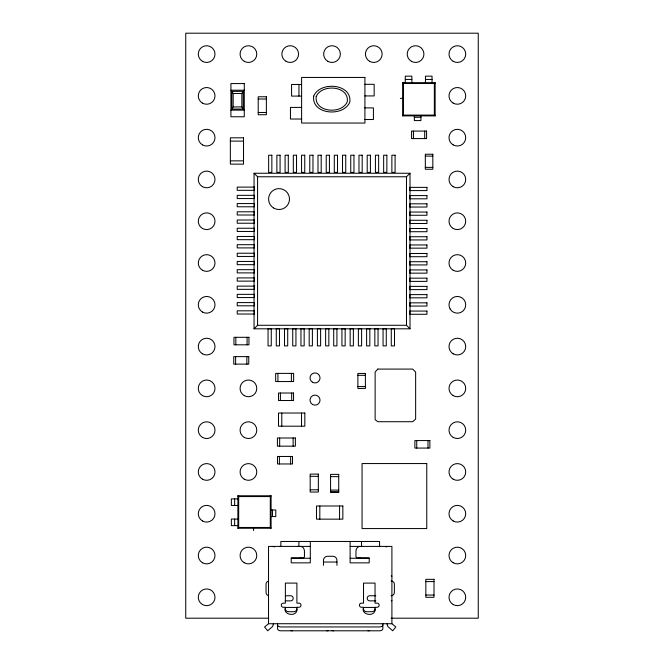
<?xml version="1.0" encoding="UTF-8"?>
<svg xmlns="http://www.w3.org/2000/svg" width="664" height="664" viewBox="0 0 664 664"><rect width="100%" height="100%" fill="white"/><g stroke="black" fill="none" stroke-linecap="round" stroke-linejoin="round"><path stroke-width="1" d="M391.901 600.555L391.229 600.862M434.405 84.328L435.136 82.685L402.666 82.685L402.666 115.885L435.136 115.885L435.136 82.685L434.347 83.473L434.347 115.096L435.136 115.885L434.405 114.241M231.811 109.062L233.18 106.937L233.18 93.483L231.811 91.358L243.223 91.358L243.223 109.062L231.811 109.062L231.811 91.358M243.223 109.062L241.854 106.937L241.854 93.483L243.223 91.358M402.666 115.885L403.455 115.096L403.455 83.473L402.666 82.685M254.055 328.813L257.574 325.285L257.574 176.765L254.055 173.246L254.055 328.813L410.012 328.813L410.012 173.246L254.055 173.246M257.574 176.765L406.484 176.765L410.012 173.246M237.886 528.254L238.675 527.465L270.298 527.465L271.086 528.254L271.086 495.776L237.886 495.776L237.886 528.254L271.086 528.254M239.53 496.514L237.886 495.776L238.675 496.564L270.298 496.564L271.086 495.776L269.443 496.514M386.971 623.728L387.759 626.442L392.698 630.8L395.852 626.999L391.901 623.728L268.522 623.728L264.571 626.999L267.725 630.8L272.663 626.442L273.452 623.728M385.85 546.928L387.369 546.406M379.41 546.613L380.389 546.406M405.281 79.439L411.863 79.439M425.45 79.439L432.032 79.439M403.455 83.473L434.347 83.473M364.843 84.311L374.164 84.311L374.164 95.931L364.843 95.931M300.892 84.469L291.571 84.469L291.571 96.089L300.892 96.089M230.914 90.213L244.277 90.213M233.18 93.483L241.854 93.483M400.342 98.363L402.807 98.363M258.213 99.011L266.372 99.011M233.18 106.937L241.854 106.937M301.663 107.41L290.45 107.41L290.45 119.03L301.663 119.03M364.735 107.9L373.425 107.9L373.425 119.52L364.735 119.52M230.914 110.124L244.277 110.124M258.213 112.473L266.372 112.473M403.455 115.096L434.347 115.096M414.344 117.279L420.926 117.279M230.35 141.108L243.514 141.108M425.325 156.115L432.828 156.115M230.35 160.854L243.514 160.854M425.325 167.369L432.828 167.369M257.574 325.285L406.484 325.285L410.012 328.813M357.888 375.318L365.391 375.318M357.888 386.564L365.391 386.564M310.179 476.337L318.338 476.337M330.572 476.636L338.731 476.636M310.179 489.8L318.338 489.8M330.572 490.098L338.731 490.098M330.572 491.783L338.731 491.783M238.218 498.888L231.354 498.888L231.354 505.47L238.218 505.47M270.431 509.994L275.776 509.994L275.776 516.575L270.431 516.575M238.218 519.057L231.354 519.057L231.354 525.639L238.218 525.639M310.304 546.406L268.522 546.406L268.522 623.728M350.119 546.406L391.901 546.406L391.901 623.728M291.222 558.25L310.304 558.25M350.119 558.25L369.201 558.25M323.468 562.034L336.955 562.034M391.229 575.854L391.901 576.153M425.848 581.581L434.007 581.581M425.848 595.044L434.007 595.044M285.636 595.757L290.732 595.757A2.465 2.465 0 0 1 293.197 598.231L293.197 598.389A2.465 2.465 0 0 1 290.732 600.862L285.155 600.862M375.807 595.757L369.69 595.757A2.465 2.465 0 0 0 367.225 598.231L367.225 598.389A2.465 2.465 0 0 0 369.69 600.862L375.832 600.862M285.379 607.435L296.899 607.435M363.523 607.435L375.044 607.435M268.729 618.201L185.746 618.201L185.746 33.2L478.254 33.2L478.254 618.201L391.121 618.201M280.034 546.406L281.013 546.613M273.053 546.406L274.572 546.928M432.032 83.473L432.032 76.153L425.45 76.153L425.45 83.473M427.998 440.572L427.998 448.075M424.694 131.082L424.694 138.585M420.926 115.677L420.926 120.574L414.344 120.574L414.344 115.677M416.751 440.572L416.751 448.075M413.448 131.082L413.448 138.585M411.863 83.473L411.863 76.153L405.281 76.153L405.281 83.473M406.484 176.765L406.484 325.285M382.854 623.728L382.854 628.75A3.287 2.05 0 0 1 379.567 630.8L280.855 630.8A3.287 2.05 0 0 1 277.569 628.75L277.569 623.728M379.567 546.406L379.567 541.467L280.855 541.467L280.855 546.406M361.515 541.467L361.515 546.406M350.119 541.467L350.119 562.856L369.201 562.856L369.201 557.918L357.315 557.918A1.643 1.345 -90 0 1 355.962 556.274L355.962 551.344A4.939 4.042 90 0 1 360.004 546.406M339.561 505.993L339.561 519.148M336.955 565.321L336.955 560.391A4.117 4.117 0 0 0 332.847 556.274L327.576 556.274A4.117 4.117 0 0 0 323.468 560.391L323.468 565.321M319.816 505.993L319.816 519.148M310.304 541.467L310.304 562.856L291.222 562.856L291.222 557.918L303.108 557.918A1.643 1.345 90 0 0 304.461 556.274L304.461 551.344A4.939 4.042 -90 0 0 300.41 546.406M301.539 413.033L301.539 426.197M298.949 84.469L298.949 96.089M298.908 541.467L298.908 546.406M293.123 437.999L293.123 446.158M291.67 393.022L291.67 400.525M291.38 373.392L291.38 381.551M290.633 456.467L290.633 463.97M281.793 413.033L281.793 426.197M280.416 393.022L280.416 400.525M279.66 437.999L279.66 446.158M279.386 456.467L279.386 463.97M277.917 373.392L277.917 381.551M272.481 509.994L272.481 516.575M270.298 496.564L270.298 527.465M253.565 528.104L253.565 530.569M247.083 337.312L247.083 344.815M246.875 356.618L246.875 364.121M238.675 496.564L238.675 527.465M235.828 337.312L235.828 344.815M235.62 356.618L235.62 364.121M234.649 498.888L234.649 505.47M234.649 519.057L234.649 525.639M391.079 580.95A3.287 3.287 0 0 1 394.374 584.245L394.374 592.471A3.287 3.287 0 0 1 391.079 595.757M268.488 581.066A3.287 3.287 0 0 0 266.048 584.245L266.048 592.471A3.287 3.287 0 0 0 268.488 595.649M375.044 608.863A3.287 2.847 0 0 1 371.749 611.71L366.818 611.71A3.287 2.847 0 0 1 363.523 608.863M296.899 608.863A3.287 2.847 0 0 1 293.604 611.71L288.674 611.71A3.287 2.847 0 0 1 285.379 608.863M360.145 557.918A1.643 1.345 -90 0 1 359.191 557.436M301.232 557.436A1.643 1.345 -90 0 1 300.277 557.918M361.789 546.572A4.939 4.042 -90 0 1 362.843 546.406M297.58 546.406A4.939 4.042 -90 0 1 298.626 546.572M328.398 630.526A3.287 2.05 0 0 1 326.754 630.8M369.69 630.526A3.287 2.05 0 0 1 368.047 630.8M333.668 630.8A3.287 2.05 0 0 1 332.017 630.526M292.376 630.8A3.287 2.05 0 0 1 290.732 630.526M382.854 624.89A3.287 2.05 0 0 1 379.567 626.941L280.855 626.941A3.287 2.05 0 0 1 277.569 624.89M296.899 610.1C296.368 617.205 282.283 614.955 285.379 607.278L283.329 607.278A2.058 2.058 0 0 1 281.27 605.219A2.058 2.058 0 0 1 283.329 603.161L285.379 603.161L285.379 583.092L296.899 583.092L296.899 603.161L298.958 603.161A2.058 2.058 0 0 1 301.008 605.219A2.058 2.058 0 0 1 298.958 607.278L296.899 607.278L296.899 610.1M375.044 610.1C374.513 617.205 360.419 614.955 363.523 607.278L361.465 607.278A2.058 2.058 0 0 1 359.415 605.219A2.058 2.058 0 0 1 361.465 603.161L363.523 603.161L363.523 583.092L375.044 583.092L375.044 603.161L377.094 603.161A2.058 2.058 0 0 1 379.152 605.219A2.058 2.058 0 0 1 377.094 607.278L375.044 607.278L375.044 610.1M313.674 96.147C311.325 114.689 343.446 117.296 349.828 102.098C352.177 83.556 320.056 80.95 313.674 96.147M316.205 96.562C314.188 112.507 341.811 114.756 347.297 101.683C349.314 85.739 321.691 83.49 316.205 96.562M377.816 369.084L375.127 372.064L375.127 419.648L377.816 421.715L412.726 421.715L415.639 419.084L415.639 372.064L412.709 369.084L377.816 369.084M364.918 77.439L301.614 77.439L301.614 123.047L364.918 123.047L364.918 77.439M244.277 83.573L230.914 83.573L230.914 116.764L244.277 116.764L244.277 83.573M266.372 96.77L258.213 96.77L258.213 114.723L266.372 114.723L266.372 96.77M426.57 131.082L411.572 131.082L411.572 138.585L426.57 138.585L426.57 131.082M243.514 137.822L230.35 137.822L230.35 164.141L243.514 164.141L243.514 137.822M432.828 154.239L425.325 154.239L425.325 169.245L432.828 169.245L432.828 154.239M271.85 155.218L268.646 155.218L268.646 172.391L271.85 172.391L271.85 155.218M280.075 155.218L276.871 155.218L276.871 172.391L280.075 172.391L280.075 155.218M288.3 155.218L285.097 155.218L285.097 172.391L288.3 172.391L288.3 155.218M296.526 155.218L293.322 155.218L293.322 172.391L296.526 172.391L296.526 155.218M304.751 155.218L301.547 155.218L301.547 172.391L304.751 172.391L304.751 155.218M312.976 155.218L309.773 155.218L309.773 172.391L312.976 172.391L312.976 155.218M321.202 155.218L317.998 155.218L317.998 172.391L321.202 172.391L321.202 155.218M329.427 155.218L326.223 155.218L326.223 172.391L329.427 172.391L329.427 155.218M337.511 155.218L334.299 155.218L334.299 172.391L337.511 172.391L337.511 155.218M345.736 155.218L342.524 155.218L342.524 172.391L345.736 172.391L345.736 155.218M353.962 155.218L350.75 155.218L350.75 172.391L353.962 172.391L353.962 155.218M362.187 155.218L358.975 155.218L358.975 172.391L362.187 172.391L362.187 155.218M370.412 155.218L367.2 155.218L367.2 172.391L370.412 172.391L370.412 155.218M378.638 155.218L375.426 155.218L375.426 172.391L378.638 172.391L378.638 155.218M386.863 155.218L383.651 155.218L383.651 172.391L386.863 172.391L386.863 155.218M395.088 155.218L391.876 155.218L391.876 172.391L395.088 172.391L395.088 155.218M254.395 187.115L237.222 187.115L237.222 190.327L254.395 190.327L254.395 187.115M426.944 187.373L409.771 187.373L409.771 190.585L426.944 190.585L426.944 187.373M254.395 195.34L237.222 195.34L237.222 198.553L254.395 198.553L254.395 195.34M426.944 195.598L409.771 195.598L409.771 198.81L426.944 198.81L426.944 195.598M254.395 203.566L237.222 203.566L237.222 206.778L254.395 206.778L254.395 203.566M426.944 203.823L409.771 203.823L409.771 207.035L426.944 207.035L426.944 203.823M254.395 211.799L237.222 211.799L237.222 215.003L254.395 215.003L254.395 211.799M426.944 212.048L409.771 212.048L409.771 215.261L426.944 215.261L426.944 212.048M254.395 220.025L237.222 220.025L237.222 223.228L254.395 223.228L254.395 220.025M426.944 220.274L409.771 220.274L409.771 223.486L426.944 223.486L426.944 220.274M254.395 228.25L237.222 228.25L237.222 231.454L254.395 231.454L254.395 228.25M426.944 228.499L409.771 228.499L409.771 231.711L426.944 231.711L426.944 228.499M254.395 236.475L237.222 236.475L237.222 239.679L254.395 239.679L254.395 236.475M426.944 236.733L409.771 236.733L409.771 239.936L426.944 239.936L426.944 236.733M254.395 244.701L237.222 244.701L237.222 247.904L254.395 247.904L254.395 244.701M426.944 244.958L409.771 244.958L409.771 248.162L426.944 248.162L426.944 244.958M254.395 253.233L237.222 253.233L237.222 256.445L254.395 256.445L254.395 253.233M426.944 253.49L409.771 253.49L409.771 256.702L426.944 256.702L426.944 253.49M254.395 261.458L237.222 261.458L237.222 264.67L254.395 264.67L254.395 261.458M426.944 261.716L409.771 261.716L409.771 264.928L426.944 264.928L426.944 261.716M254.395 269.684L237.222 269.684L237.222 272.896L254.395 272.896L254.395 269.684M426.944 269.941L409.771 269.941L409.771 273.153L426.944 273.153L426.944 269.941M254.395 277.909L237.222 277.909L237.222 281.121L254.395 281.121L254.395 277.909M426.944 278.166L409.771 278.166L409.771 281.378L426.944 281.378L426.944 278.166M254.395 286.134L237.222 286.134L237.222 289.346L254.395 289.346L254.395 286.134M426.944 286.392L409.771 286.392L409.771 289.604L426.944 289.604L426.944 286.392M254.395 294.359L237.222 294.359L237.222 297.572L254.395 297.572L254.395 294.359M426.944 294.617L409.771 294.617L409.771 297.829L426.944 297.829L426.944 294.617M254.395 302.593L237.222 302.593L237.222 305.797L254.395 305.797L254.395 302.593M426.944 302.842L409.771 302.842L409.771 306.054L426.944 306.054L426.944 302.842M254.395 310.818L237.222 310.818L237.222 314.022L254.395 314.022L254.395 310.818M426.944 311.067L409.771 311.067L409.771 314.279L426.944 314.279L426.944 311.067M271.261 328.713L268.057 328.713L268.057 345.886L271.261 345.886L271.261 328.713M279.486 328.713L276.282 328.713L276.282 345.886L279.486 345.886L279.486 328.713M287.711 328.713L284.507 328.713L284.507 345.886L287.711 345.886L287.711 328.713M295.936 328.713L292.733 328.713L292.733 345.886L295.936 345.886L295.936 328.713M304.162 328.713L300.958 328.713L300.958 345.886L304.162 345.886L304.162 328.713M312.387 328.713L309.183 328.713L309.183 345.886L312.387 345.886L312.387 328.713M320.612 328.713L317.409 328.713L317.409 345.886L320.612 345.886L320.612 328.713M328.838 328.713L325.634 328.713L325.634 345.886L328.838 345.886L328.838 328.713M336.922 328.713L333.71 328.713L333.71 345.886L336.922 345.886L336.922 328.713M345.147 328.713L341.935 328.713L341.935 345.886L345.147 345.886L345.147 328.713M353.373 328.713L350.16 328.713L350.16 345.886L353.373 345.886L353.373 328.713M361.598 328.713L358.386 328.713L358.386 345.886L361.598 345.886L361.598 328.713M369.823 328.713L366.611 328.713L366.611 345.886L369.823 345.886L369.823 328.713M378.048 328.713L374.836 328.713L374.836 345.886L378.048 345.886L378.048 328.713M386.274 328.713L383.062 328.713L383.062 345.886L386.274 345.886L386.274 328.713M394.499 328.713L391.287 328.713L391.287 345.886L394.499 345.886L394.499 328.713M248.958 337.312L233.952 337.312L233.952 344.815L248.958 344.815L248.958 337.312M248.751 356.618L233.745 356.618L233.745 364.121L248.751 364.121L248.751 356.618M293.621 373.392L275.668 373.392L275.668 381.551L293.621 381.551L293.621 373.392M365.391 373.442L357.888 373.442L357.888 388.44L365.391 388.44L365.391 373.442M293.546 393.022L278.54 393.022L278.54 400.525L293.546 400.525L293.546 393.022M304.826 413.033L278.507 413.033L278.507 426.197L304.826 426.197L304.826 413.033M295.372 437.999L277.419 437.999L277.419 446.158L295.372 446.158L295.372 437.999M429.874 440.572L414.875 440.572L414.875 448.075L429.874 448.075L429.874 440.572M292.509 456.467L277.51 456.467L277.51 463.97L292.509 463.97L292.509 456.467M426.761 463.555L362.071 463.555L362.071 528.569L426.761 528.569L426.761 463.555M318.338 474.096L310.179 474.096L310.179 492.041L318.338 492.041L318.338 474.096M338.731 474.386L330.572 474.386L330.572 492.339L338.731 492.339L338.731 474.386M342.848 505.993L316.529 505.993L316.529 519.148L342.848 519.148L342.848 505.993M434.007 579.34L425.848 579.34L425.848 597.293L434.007 597.293L434.007 579.34M312.512 382.281A5.021 5.021 0 0 0 320.04 377.932A5.021 5.021 0 0 0 312.512 373.591A5.021 5.021 0 0 0 312.512 382.281M312.512 404.467A5.021 5.021 0 0 0 320.04 400.126A5.021 5.021 0 0 0 312.512 395.777A5.021 5.021 0 0 0 312.512 404.467M202.462 604.547A8.358 8.358 0 0 0 215.003 597.309A8.358 8.358 0 0 0 202.462 590.072A8.358 8.358 0 0 0 202.462 604.547M202.462 562.757A8.358 8.358 0 0 0 215.003 555.519A8.358 8.358 0 0 0 202.462 548.29A8.358 8.358 0 0 0 202.462 562.757M202.462 520.974A8.358 8.358 0 0 0 215.003 513.737A8.358 8.358 0 0 0 202.462 506.499A8.358 8.358 0 0 0 202.462 520.974M202.462 479.192A8.358 8.358 0 0 0 215.003 471.955A8.358 8.358 0 0 0 202.462 464.717A8.358 8.358 0 0 0 202.462 479.192M202.462 437.402A8.358 8.358 0 0 0 215.003 430.164A8.358 8.358 0 0 0 202.462 422.926A8.358 8.358 0 0 0 202.462 437.402M202.462 395.619A8.358 8.358 0 0 0 215.003 388.382A8.358 8.358 0 0 0 202.462 381.144A8.358 8.358 0 0 0 202.462 395.619M202.462 353.829A8.358 8.358 0 0 0 215.003 346.591A8.358 8.358 0 0 0 202.462 339.354A8.358 8.358 0 0 0 202.462 353.829M202.462 312.047A8.358 8.358 0 0 0 215.003 304.809A8.358 8.358 0 0 0 202.462 297.572A8.358 8.358 0 0 0 202.462 312.047M202.462 270.256A8.358 8.358 0 0 0 215.003 263.019A8.358 8.358 0 0 0 202.462 255.781A8.358 8.358 0 0 0 202.462 270.256M202.462 228.474A8.358 8.358 0 0 0 215.003 221.237A8.358 8.358 0 0 0 202.462 213.999A8.358 8.358 0 0 0 202.462 228.474M202.462 186.692A8.358 8.358 0 0 0 215.003 179.454A8.358 8.358 0 0 0 202.462 172.217A8.358 8.358 0 0 0 202.462 186.692M202.462 144.901A8.358 8.358 0 0 0 215.003 137.664A8.358 8.358 0 0 0 202.462 130.426A8.358 8.358 0 0 0 202.462 144.901M202.462 103.119A8.358 8.358 0 0 0 215.003 95.882A8.358 8.358 0 0 0 202.462 88.644A8.358 8.358 0 0 0 202.462 103.119M202.462 61.329A8.358 8.358 0 0 0 215.003 54.091A8.358 8.358 0 0 0 202.462 46.853A8.358 8.358 0 0 0 202.462 61.329M453.18 604.547A8.358 8.358 0 0 0 465.713 597.309A8.358 8.358 0 0 0 453.18 590.072A8.358 8.358 0 0 0 453.18 604.547M453.18 562.757A8.358 8.358 0 0 0 465.713 555.519A8.358 8.358 0 0 0 453.18 548.29A8.358 8.358 0 0 0 453.18 562.757M453.18 520.974A8.358 8.358 0 0 0 465.713 513.737A8.358 8.358 0 0 0 453.18 506.499A8.358 8.358 0 0 0 453.18 520.974M453.18 479.192A8.358 8.358 0 0 0 465.713 471.955A8.358 8.358 0 0 0 453.18 464.717A8.358 8.358 0 0 0 453.18 479.192M453.18 437.402A8.358 8.358 0 0 0 465.713 430.164A8.358 8.358 0 0 0 453.18 422.926A8.358 8.358 0 0 0 453.18 437.402M453.18 395.619A8.358 8.358 0 0 0 465.713 388.382A8.358 8.358 0 0 0 453.18 381.144A8.358 8.358 0 0 0 453.18 395.619M453.18 353.829A8.358 8.358 0 0 0 465.713 346.591A8.358 8.358 0 0 0 453.18 339.354A8.358 8.358 0 0 0 453.18 353.829M450.117 308.984A8.358 8.358 0 0 0 464.592 308.984A8.358 8.358 0 0 0 457.355 296.451A8.358 8.358 0 0 0 450.117 308.984M453.18 270.256A8.358 8.358 0 0 0 465.713 263.019A8.358 8.358 0 0 0 453.18 255.781A8.358 8.358 0 0 0 453.18 270.256M453.18 228.474A8.358 8.358 0 0 0 465.713 221.237A8.358 8.358 0 0 0 453.18 213.999A8.358 8.358 0 0 0 453.18 228.474M453.18 186.692A8.358 8.358 0 0 0 465.713 179.454A8.358 8.358 0 0 0 453.18 172.217A8.358 8.358 0 0 0 453.18 186.692M453.18 144.901A8.358 8.358 0 0 0 465.713 137.664A8.358 8.358 0 0 0 453.18 130.426A8.358 8.358 0 0 0 453.18 144.901M453.18 103.119A8.358 8.358 0 0 0 465.713 95.882A8.358 8.358 0 0 0 453.18 88.644A8.358 8.358 0 0 0 453.18 103.119M453.18 61.329A8.358 8.358 0 0 0 465.713 54.091A8.358 8.358 0 0 0 453.18 46.853A8.358 8.358 0 0 0 453.18 61.329M244.252 61.329A8.358 8.358 0 0 0 256.785 54.091A8.358 8.358 0 0 0 244.252 46.853A8.358 8.358 0 0 0 244.252 61.329M286.035 61.329A8.358 8.358 0 0 0 298.568 54.091A8.358 8.358 0 0 0 286.035 46.853A8.358 8.358 0 0 0 286.035 61.329M327.825 61.329A8.358 8.358 0 0 0 340.358 54.091A8.358 8.358 0 0 0 327.825 46.853A8.358 8.358 0 0 0 327.825 61.329M369.607 61.329A8.358 8.358 0 0 0 382.14 54.091A8.358 8.358 0 0 0 369.607 46.853A8.358 8.358 0 0 0 369.607 61.329M411.389 61.329A8.358 8.358 0 0 0 423.931 54.091A8.358 8.358 0 0 0 411.389 46.853A8.358 8.358 0 0 0 411.389 61.329M244.252 479.192A8.358 8.358 0 0 0 256.785 471.955A8.358 8.358 0 0 0 244.252 464.717A8.358 8.358 0 0 0 244.252 479.192M244.252 437.402A8.358 8.358 0 0 0 256.785 430.164A8.358 8.358 0 0 0 244.252 422.926A8.358 8.358 0 0 0 244.252 437.402M244.252 395.619A8.358 8.358 0 0 0 256.785 388.382A8.358 8.358 0 0 0 244.252 381.144A8.358 8.358 0 0 0 244.252 395.619M244.252 562.757A8.358 8.358 0 0 0 256.785 555.519A8.358 8.358 0 0 0 244.252 548.29A8.358 8.358 0 0 0 244.252 562.757M273.526 207.94A10.45 10.45 0 0 0 289.479 199.399A10.45 10.45 0 0 0 274.107 189.854A10.45 10.45 0 0 0 273.526 207.94"/></g></svg>
